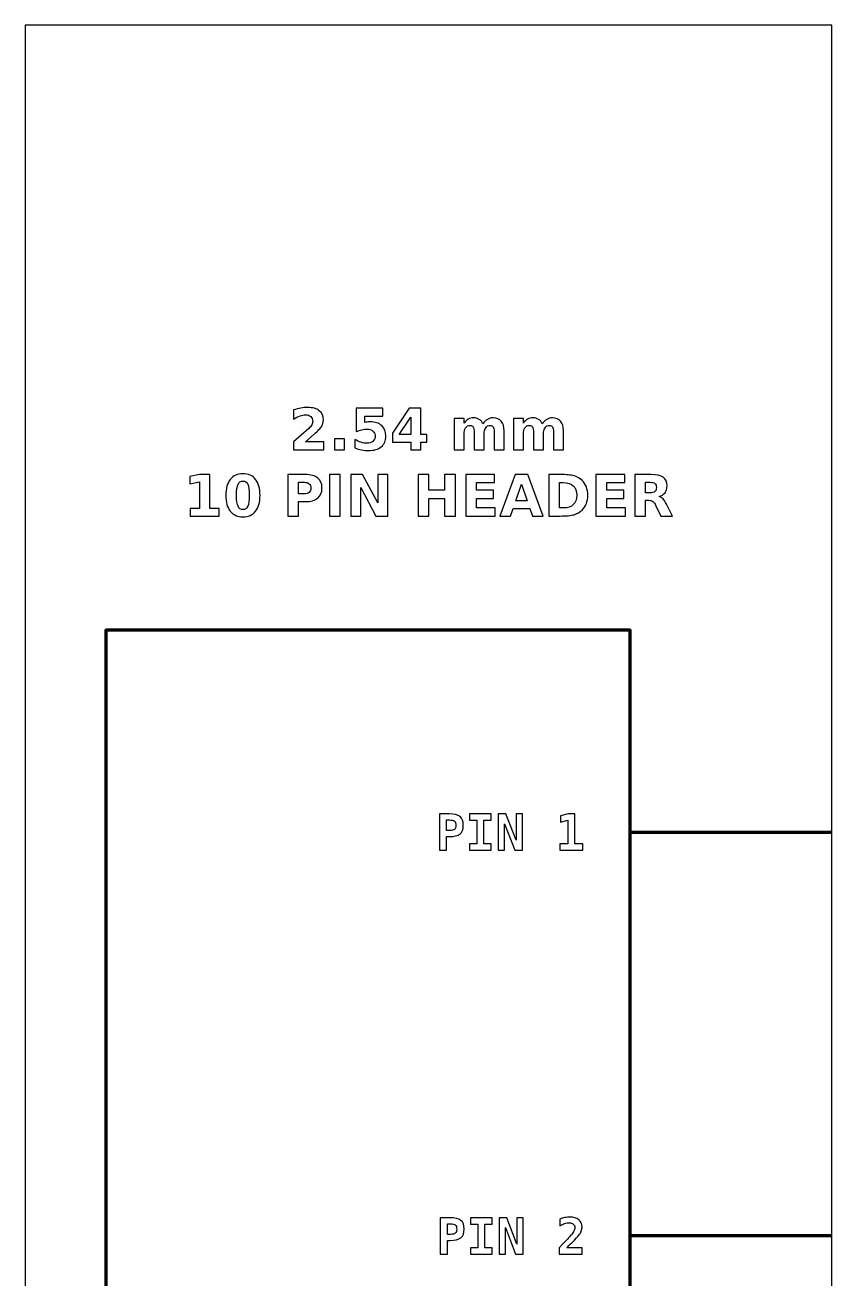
# Model space of a CAD drawing. Header units: centimetres. Extents: x -11.5 to -9.5, y -19.9 to -7.8.
# Drawn here: x -11.5 to -9.5, y -10.957 to -7.85 of the extents above; entities that cross this region are included whole.
import ezdxf

# ---------------------------------------------------------------- set-up
doc = ezdxf.new("R2010")
doc.units = ezdxf.units.CM
doc.header["$MEASUREMENT"] = 0
doc.layers.add('Layer 1', color=7, linetype='Continuous')

msp = doc.modelspace()

# ---------------------------------------------------------------- linework, layer by layer
at = {"layer": 'Layer 1', "color": 7}
msp.add_lwpolyline([(-11.5, -19.85), (-9.5, -19.85), (-9.5, -7.85), (-11.5, -7.85), (-11.5, -19.85)], close=True, dxfattribs=at)
at = {"layer": 'Layer 1', "color": 7, "lineweight": 100}
msp.add_lwpolyline([(-11.3, -19.35), (-10, -19.35), (-10, -9.35), (-11.3, -9.35), (-11.3, -19.35)], close=True, dxfattribs=at)
at = {"layer": 'Layer 1', "color": 250}
for points, knots in [([(-10.80503, -8.88297), (-10.80503, -8.88297), (-10.75975, -8.88297), (-10.75975, -8.88297), (-10.75975, -8.88297), (-10.75975, -8.88297), (-10.75975, -8.90247), (-10.75975, -8.90247), (-10.75975, -8.90247), (-10.75975, -8.90247), (-10.83452, -8.90247), (-10.83452, -8.90247), (-10.83452, -8.90247), (-10.83452, -8.90247), (-10.83452, -8.88297), (-10.83452, -8.88297), (-10.83452, -8.88297), (-10.83452, -8.88297), (-10.79696, -8.84984), (-10.79696, -8.84984), (-10.79696, -8.84984), (-10.7936, -8.8468), (-10.79113, -8.84384), (-10.78953, -8.84095), (-10.78953, -8.84095), (-10.78791, -8.83805), (-10.78711, -8.83504), (-10.78711, -8.83191), (-10.78711, -8.83191), (-10.78711, -8.82709), (-10.78873, -8.82321), (-10.79197, -8.82027), (-10.79197, -8.82027), (-10.7952, -8.81733), (-10.7995, -8.81588), (-10.80489, -8.81588), (-10.80489, -8.81588), (-10.80902, -8.81588), (-10.81354, -8.81677), (-10.81846, -8.81853), (-10.81846, -8.81853), (-10.82337, -8.8203), (-10.82864, -8.82293), (-10.83424, -8.82641), (-10.83424, -8.82641), (-10.83424, -8.82641), (-10.83424, -8.80381), (-10.83424, -8.80381), (-10.83424, -8.80381), (-10.82826, -8.80184), (-10.82236, -8.80033), (-10.81653, -8.7993), (-10.81653, -8.7993), (-10.81069, -8.79826), (-10.80498, -8.79774), (-10.79936, -8.79774), (-10.79936, -8.79774), (-10.78706, -8.79774), (-10.77749, -8.80045), (-10.77067, -8.80588), (-10.77067, -8.80588), (-10.76385, -8.81129), (-10.76044, -8.81884), (-10.76044, -8.82855), (-10.76044, -8.82855), (-10.76044, -8.83415), (-10.76189, -8.83937), (-10.76479, -8.84422), (-10.76479, -8.84422), (-10.76768, -8.84906), (-10.77377, -8.85555), (-10.78304, -8.86369), (-10.78304, -8.86369), (-10.78304, -8.86369), (-10.80503, -8.88297), (-10.80503, -8.88297)], [0, 0, 0, 0, 0.0526316, 0.0526316, 0.0526316, 0.0526316, 0.1052632, 0.1052632, 0.1052632, 0.1052632, 0.1578947, 0.1578947, 0.1578947, 0.1578947, 0.2105263, 0.2105263, 0.2105263, 0.2105263, 0.2631579, 0.2631579, 0.2631579, 0.2631579, 0.3157895, 0.3157895, 0.3157895, 0.3157895, 0.3684211, 0.3684211, 0.3684211, 0.3684211, 0.4210526, 0.4210526, 0.4210526, 0.4210526, 0.4736842, 0.4736842, 0.4736842, 0.4736842, 0.5263158, 0.5263158, 0.5263158, 0.5263158, 0.5789474, 0.5789474, 0.5789474, 0.5789474, 0.6315789, 0.6315789, 0.6315789, 0.6315789, 0.6842105, 0.6842105, 0.6842105, 0.6842105, 0.7368421, 0.7368421, 0.7368421, 0.7368421, 0.7894737, 0.7894737, 0.7894737, 0.7894737, 0.8421053, 0.8421053, 0.8421053, 0.8421053, 0.8947368, 0.8947368, 0.8947368, 0.8947368, 0.9473684, 0.9473684, 0.9473684, 0.9473684, 1, 1, 1, 1]), ([(-10.67894, -8.7996), (-10.67894, -8.7996), (-10.613, -8.7996), (-10.613, -8.7996), (-10.613, -8.7996), (-10.613, -8.7996), (-10.613, -8.8191), (-10.613, -8.8191), (-10.613, -8.8191), (-10.613, -8.8191), (-10.6578, -8.8191), (-10.6578, -8.8191), (-10.6578, -8.8191), (-10.6578, -8.8191), (-10.6578, -8.83502), (-10.6578, -8.83502), (-10.6578, -8.83502), (-10.65578, -8.83448), (-10.65375, -8.83406), (-10.65171, -8.83375), (-10.65171, -8.83375), (-10.64966, -8.83344), (-10.64752, -8.8333), (-10.64533, -8.8333), (-10.64533, -8.8333), (-10.63278, -8.8333), (-10.62302, -8.83643), (-10.61603, -8.84271), (-10.61603, -8.84271), (-10.60905, -8.84897), (-10.60557, -8.85771), (-10.60557, -8.86891), (-10.60557, -8.86891), (-10.60557, -8.88003), (-10.60938, -8.88874), (-10.61697, -8.89504), (-10.61697, -8.89504), (-10.62457, -8.90132), (-10.63513, -8.90447), (-10.64863, -8.90447), (-10.64863, -8.90447), (-10.65446, -8.90447), (-10.66025, -8.9039), (-10.66596, -8.90278), (-10.66596, -8.90278), (-10.67168, -8.90165), (-10.67737, -8.89995), (-10.68301, -8.89765), (-10.68301, -8.89765), (-10.68301, -8.89765), (-10.68301, -8.87676), (-10.68301, -8.87676), (-10.68301, -8.87676), (-10.67741, -8.87999), (-10.6721, -8.88239), (-10.66707, -8.88398), (-10.66707, -8.88398), (-10.66203, -8.88561), (-10.65728, -8.88641), (-10.65284, -8.88641), (-10.65284, -8.88641), (-10.64639, -8.88641), (-10.64134, -8.88483), (-10.63764, -8.88168), (-10.63764, -8.88168), (-10.63395, -8.87855), (-10.63209, -8.8743), (-10.63209, -8.86891), (-10.63209, -8.86891), (-10.63209, -8.8635), (-10.63395, -8.85924), (-10.63764, -8.85612), (-10.63764, -8.85612), (-10.64134, -8.85299), (-10.64639, -8.85144), (-10.65284, -8.85144), (-10.65284, -8.85144), (-10.65665, -8.85144), (-10.66072, -8.85193), (-10.66502, -8.85292), (-10.66502, -8.85292), (-10.66935, -8.8539), (-10.67398, -8.85543), (-10.67894, -8.8575), (-10.67894, -8.8575), (-10.67894, -8.8575), (-10.67894, -8.7996), (-10.67894, -8.7996)], [0, 0, 0, 0, 0.0454545, 0.0454545, 0.0454545, 0.0454545, 0.0909091, 0.0909091, 0.0909091, 0.0909091, 0.1363636, 0.1363636, 0.1363636, 0.1363636, 0.1818182, 0.1818182, 0.1818182, 0.1818182, 0.2272727, 0.2272727, 0.2272727, 0.2272727, 0.2727273, 0.2727273, 0.2727273, 0.2727273, 0.3181818, 0.3181818, 0.3181818, 0.3181818, 0.3636364, 0.3636364, 0.3636364, 0.3636364, 0.4090909, 0.4090909, 0.4090909, 0.4090909, 0.4545455, 0.4545455, 0.4545455, 0.4545455, 0.5, 0.5, 0.5, 0.5, 0.5454545, 0.5454545, 0.5454545, 0.5454545, 0.5909091, 0.5909091, 0.5909091, 0.5909091, 0.6363636, 0.6363636, 0.6363636, 0.6363636, 0.6818182, 0.6818182, 0.6818182, 0.6818182, 0.7272727, 0.7272727, 0.7272727, 0.7272727, 0.7727273, 0.7727273, 0.7727273, 0.7727273, 0.8181818, 0.8181818, 0.8181818, 0.8181818, 0.8636364, 0.8636364, 0.8636364, 0.8636364, 0.9090909, 0.9090909, 0.9090909, 0.9090909, 0.9545455, 0.9545455, 0.9545455, 0.9545455, 1, 1, 1, 1]), ([(-10.54816, -8.7996), (-10.54816, -8.7996), (-10.51866, -8.7996), (-10.51866, -8.7996), (-10.51866, -8.7996), (-10.51866, -8.7996), (-10.51866, -8.86451), (-10.51866, -8.86451), (-10.51866, -8.86451), (-10.51866, -8.86451), (-10.50399, -8.86451), (-10.50399, -8.86451), (-10.50399, -8.86451), (-10.50399, -8.86451), (-10.50399, -8.88373), (-10.50399, -8.88373), (-10.50399, -8.88373), (-10.50399, -8.88373), (-10.51866, -8.88373), (-10.51866, -8.88373), (-10.51866, -8.88373), (-10.51866, -8.88373), (-10.51866, -8.90247), (-10.51866, -8.90247), (-10.51866, -8.90247), (-10.51866, -8.90247), (-10.54373, -8.90247), (-10.54373, -8.90247), (-10.54373, -8.90247), (-10.54373, -8.90247), (-10.54373, -8.88373), (-10.54373, -8.88373), (-10.54373, -8.88373), (-10.54373, -8.88373), (-10.58936, -8.88373), (-10.58936, -8.88373), (-10.58936, -8.88373), (-10.58936, -8.88373), (-10.58936, -8.86098), (-10.58936, -8.86098), (-10.58936, -8.86098), (-10.58936, -8.86098), (-10.54816, -8.7996), (-10.54816, -8.7996)], [0, 0, 0, 0, 0.0909091, 0.0909091, 0.0909091, 0.0909091, 0.1818182, 0.1818182, 0.1818182, 0.1818182, 0.2727273, 0.2727273, 0.2727273, 0.2727273, 0.3636364, 0.3636364, 0.3636364, 0.3636364, 0.4545455, 0.4545455, 0.4545455, 0.4545455, 0.5454545, 0.5454545, 0.5454545, 0.5454545, 0.6363636, 0.6363636, 0.6363636, 0.6363636, 0.7272727, 0.7272727, 0.7272727, 0.7272727, 0.8181818, 0.8181818, 0.8181818, 0.8181818, 0.9090909, 0.9090909, 0.9090909, 0.9090909, 1, 1, 1, 1]), ([(-10.54373, -8.82145), (-10.54373, -8.82145), (-10.57283, -8.86451), (-10.57283, -8.86451), (-10.57283, -8.86451), (-10.57283, -8.86451), (-10.54373, -8.86451), (-10.54373, -8.86451), (-10.54373, -8.86451), (-10.54373, -8.86451), (-10.54373, -8.82145), (-10.54373, -8.82145)], [0, 0, 0, 0, 0.3333333, 0.3333333, 0.3333333, 0.3333333, 0.6666667, 0.6666667, 0.6666667, 0.6666667, 1, 1, 1, 1]), ([(-10.36502, -8.83812), (-10.36189, -8.83335), (-10.3582, -8.8297), (-10.35389, -8.82721), (-10.35389, -8.82721), (-10.34959, -8.82469), (-10.34489, -8.82345), (-10.33974, -8.82345), (-10.33974, -8.82345), (-10.33087, -8.82345), (-10.32412, -8.82618), (-10.31949, -8.83166), (-10.31949, -8.83166), (-10.31485, -8.83711), (-10.31252, -8.84506), (-10.31252, -8.85548), (-10.31252, -8.85548), (-10.31252, -8.85548), (-10.31252, -8.90247), (-10.31252, -8.90247), (-10.31252, -8.90247), (-10.31252, -8.90247), (-10.33734, -8.90247), (-10.33734, -8.90247), (-10.33734, -8.90247), (-10.33734, -8.90247), (-10.33734, -8.86223), (-10.33734, -8.86223), (-10.33734, -8.86223), (-10.33729, -8.86164), (-10.33727, -8.86103), (-10.33724, -8.86037), (-10.33724, -8.86037), (-10.33722, -8.85974), (-10.3372, -8.85882), (-10.3372, -8.85762), (-10.3372, -8.85762), (-10.3372, -8.85216), (-10.33799, -8.84819), (-10.33962, -8.84574), (-10.33962, -8.84574), (-10.34122, -8.84327), (-10.3438, -8.84205), (-10.34738, -8.84205), (-10.34738, -8.84205), (-10.35208, -8.84205), (-10.35568, -8.84398), (-10.35824, -8.84784), (-10.35824, -8.84784), (-10.36078, -8.85169), (-10.3621, -8.85727), (-10.3622, -8.86458), (-10.3622, -8.86458), (-10.3622, -8.86458), (-10.3622, -8.90247), (-10.3622, -8.90247), (-10.3622, -8.90247), (-10.3622, -8.90247), (-10.38701, -8.90247), (-10.38701, -8.90247), (-10.38701, -8.90247), (-10.38701, -8.90247), (-10.38701, -8.86223), (-10.38701, -8.86223), (-10.38701, -8.86223), (-10.38701, -8.85369), (-10.38774, -8.84819), (-10.38922, -8.84574), (-10.38922, -8.84574), (-10.39068, -8.84327), (-10.39329, -8.84205), (-10.39705, -8.84205), (-10.39705, -8.84205), (-10.4018, -8.84205), (-10.40545, -8.844), (-10.40801, -8.84788), (-10.40801, -8.84788), (-10.41057, -8.85176), (-10.41187, -8.85729), (-10.41187, -8.86451), (-10.41187, -8.86451), (-10.41187, -8.86451), (-10.41187, -8.90247), (-10.41187, -8.90247), (-10.41187, -8.90247), (-10.41187, -8.90247), (-10.43668, -8.90247), (-10.43668, -8.90247), (-10.43668, -8.90247), (-10.43668, -8.90247), (-10.43668, -8.82531), (-10.43668, -8.82531), (-10.43668, -8.82531), (-10.43668, -8.82531), (-10.41187, -8.82531), (-10.41187, -8.82531), (-10.41187, -8.82531), (-10.41187, -8.82531), (-10.41187, -8.83662), (-10.41187, -8.83662), (-10.41187, -8.83662), (-10.40883, -8.83224), (-10.40535, -8.82898), (-10.40142, -8.82676), (-10.40142, -8.82676), (-10.3975, -8.82455), (-10.39317, -8.82345), (-10.38844, -8.82345), (-10.38844, -8.82345), (-10.38313, -8.82345), (-10.3784, -8.82474), (-10.37433, -8.82731), (-10.37433, -8.82731), (-10.37024, -8.82989), (-10.36713, -8.83349), (-10.36502, -8.83812)], [0, 0, 0, 0, 0.0344828, 0.0344828, 0.0344828, 0.0344828, 0.0689655, 0.0689655, 0.0689655, 0.0689655, 0.1034483, 0.1034483, 0.1034483, 0.1034483, 0.137931, 0.137931, 0.137931, 0.137931, 0.1724138, 0.1724138, 0.1724138, 0.1724138, 0.2068966, 0.2068966, 0.2068966, 0.2068966, 0.2413793, 0.2413793, 0.2413793, 0.2413793, 0.2758621, 0.2758621, 0.2758621, 0.2758621, 0.3103448, 0.3103448, 0.3103448, 0.3103448, 0.3448276, 0.3448276, 0.3448276, 0.3448276, 0.3793103, 0.3793103, 0.3793103, 0.3793103, 0.4137931, 0.4137931, 0.4137931, 0.4137931, 0.4482759, 0.4482759, 0.4482759, 0.4482759, 0.4827586, 0.4827586, 0.4827586, 0.4827586, 0.5172414, 0.5172414, 0.5172414, 0.5172414, 0.5517241, 0.5517241, 0.5517241, 0.5517241, 0.5862069, 0.5862069, 0.5862069, 0.5862069, 0.6206897, 0.6206897, 0.6206897, 0.6206897, 0.6551724, 0.6551724, 0.6551724, 0.6551724, 0.6896552, 0.6896552, 0.6896552, 0.6896552, 0.7241379, 0.7241379, 0.7241379, 0.7241379, 0.7586207, 0.7586207, 0.7586207, 0.7586207, 0.7931034, 0.7931034, 0.7931034, 0.7931034, 0.8275862, 0.8275862, 0.8275862, 0.8275862, 0.862069, 0.862069, 0.862069, 0.862069, 0.8965517, 0.8965517, 0.8965517, 0.8965517, 0.9310345, 0.9310345, 0.9310345, 0.9310345, 0.9655172, 0.9655172, 0.9655172, 0.9655172, 1, 1, 1, 1]), ([(-10.21798, -8.83812), (-10.21485, -8.83335), (-10.21116, -8.8297), (-10.20685, -8.82721), (-10.20685, -8.82721), (-10.20255, -8.82469), (-10.19785, -8.82345), (-10.1927, -8.82345), (-10.1927, -8.82345), (-10.18383, -8.82345), (-10.17708, -8.82618), (-10.17245, -8.83166), (-10.17245, -8.83166), (-10.16781, -8.83711), (-10.16548, -8.84506), (-10.16548, -8.85548), (-10.16548, -8.85548), (-10.16548, -8.85548), (-10.16548, -8.90247), (-10.16548, -8.90247), (-10.16548, -8.90247), (-10.16548, -8.90247), (-10.1903, -8.90247), (-10.1903, -8.90247), (-10.1903, -8.90247), (-10.1903, -8.90247), (-10.1903, -8.86223), (-10.1903, -8.86223), (-10.1903, -8.86223), (-10.19025, -8.86164), (-10.19023, -8.86103), (-10.1902, -8.86037), (-10.1902, -8.86037), (-10.19018, -8.85974), (-10.19016, -8.85882), (-10.19016, -8.85762), (-10.19016, -8.85762), (-10.19016, -8.85216), (-10.19095, -8.84819), (-10.19258, -8.84574), (-10.19258, -8.84574), (-10.19418, -8.84327), (-10.19676, -8.84205), (-10.20034, -8.84205), (-10.20034, -8.84205), (-10.20504, -8.84205), (-10.20864, -8.84398), (-10.2112, -8.84784), (-10.2112, -8.84784), (-10.21374, -8.85169), (-10.21506, -8.85727), (-10.21516, -8.86458), (-10.21516, -8.86458), (-10.21516, -8.86458), (-10.21516, -8.90247), (-10.21516, -8.90247), (-10.21516, -8.90247), (-10.21516, -8.90247), (-10.23997, -8.90247), (-10.23997, -8.90247), (-10.23997, -8.90247), (-10.23997, -8.90247), (-10.23997, -8.86223), (-10.23997, -8.86223), (-10.23997, -8.86223), (-10.23997, -8.85369), (-10.2407, -8.84819), (-10.24218, -8.84574), (-10.24218, -8.84574), (-10.24364, -8.84327), (-10.24625, -8.84205), (-10.25001, -8.84205), (-10.25001, -8.84205), (-10.25476, -8.84205), (-10.25841, -8.844), (-10.26097, -8.84788), (-10.26097, -8.84788), (-10.26353, -8.85176), (-10.26483, -8.85729), (-10.26483, -8.86451), (-10.26483, -8.86451), (-10.26483, -8.86451), (-10.26483, -8.90247), (-10.26483, -8.90247), (-10.26483, -8.90247), (-10.26483, -8.90247), (-10.28964, -8.90247), (-10.28964, -8.90247), (-10.28964, -8.90247), (-10.28964, -8.90247), (-10.28964, -8.82531), (-10.28964, -8.82531), (-10.28964, -8.82531), (-10.28964, -8.82531), (-10.26483, -8.82531), (-10.26483, -8.82531), (-10.26483, -8.82531), (-10.26483, -8.82531), (-10.26483, -8.83662), (-10.26483, -8.83662), (-10.26483, -8.83662), (-10.26179, -8.83224), (-10.25831, -8.82898), (-10.25438, -8.82676), (-10.25438, -8.82676), (-10.25046, -8.82455), (-10.24613, -8.82345), (-10.2414, -8.82345), (-10.2414, -8.82345), (-10.23609, -8.82345), (-10.23136, -8.82474), (-10.22729, -8.82731), (-10.22729, -8.82731), (-10.2232, -8.82989), (-10.22009, -8.83349), (-10.21798, -8.83812)], [0, 0, 0, 0, 0.0344828, 0.0344828, 0.0344828, 0.0344828, 0.0689655, 0.0689655, 0.0689655, 0.0689655, 0.1034483, 0.1034483, 0.1034483, 0.1034483, 0.137931, 0.137931, 0.137931, 0.137931, 0.1724138, 0.1724138, 0.1724138, 0.1724138, 0.2068966, 0.2068966, 0.2068966, 0.2068966, 0.2413793, 0.2413793, 0.2413793, 0.2413793, 0.2758621, 0.2758621, 0.2758621, 0.2758621, 0.3103448, 0.3103448, 0.3103448, 0.3103448, 0.3448276, 0.3448276, 0.3448276, 0.3448276, 0.3793103, 0.3793103, 0.3793103, 0.3793103, 0.4137931, 0.4137931, 0.4137931, 0.4137931, 0.4482759, 0.4482759, 0.4482759, 0.4482759, 0.4827586, 0.4827586, 0.4827586, 0.4827586, 0.5172414, 0.5172414, 0.5172414, 0.5172414, 0.5517241, 0.5517241, 0.5517241, 0.5517241, 0.5862069, 0.5862069, 0.5862069, 0.5862069, 0.6206897, 0.6206897, 0.6206897, 0.6206897, 0.6551724, 0.6551724, 0.6551724, 0.6551724, 0.6896552, 0.6896552, 0.6896552, 0.6896552, 0.7241379, 0.7241379, 0.7241379, 0.7241379, 0.7586207, 0.7586207, 0.7586207, 0.7586207, 0.7931034, 0.7931034, 0.7931034, 0.7931034, 0.8275862, 0.8275862, 0.8275862, 0.8275862, 0.862069, 0.862069, 0.862069, 0.862069, 0.8965517, 0.8965517, 0.8965517, 0.8965517, 0.9310345, 0.9310345, 0.9310345, 0.9310345, 0.9655172, 0.9655172, 0.9655172, 0.9655172, 1, 1, 1, 1]), ([(-10.73311, -8.8758), (-10.73311, -8.8758), (-10.70829, -8.8758), (-10.70829, -8.8758), (-10.70829, -8.8758), (-10.70829, -8.8758), (-10.70829, -8.90247), (-10.70829, -8.90247), (-10.70829, -8.90247), (-10.70829, -8.90247), (-10.73311, -8.90247), (-10.73311, -8.90247), (-10.73311, -8.90247), (-10.73311, -8.90247), (-10.73311, -8.8758), (-10.73311, -8.8758)], [0, 0, 0, 0, 0.25, 0.25, 0.25, 0.25, 0.5, 0.5, 0.5, 0.5, 0.75, 0.75, 0.75, 0.75, 1, 1, 1, 1]), ([(-11.09073, -9.0484), (-11.09073, -9.0484), (-11.0673, -9.0484), (-11.0673, -9.0484), (-11.0673, -9.0484), (-11.0673, -9.0484), (-11.0673, -8.98191), (-11.0673, -8.98191), (-11.0673, -8.98191), (-11.0673, -8.98191), (-11.09134, -8.98688), (-11.09134, -8.98688), (-11.09134, -8.98688), (-11.09134, -8.98688), (-11.09134, -8.96881), (-11.09134, -8.96881), (-11.09134, -8.96881), (-11.09134, -8.96881), (-11.06744, -8.96385), (-11.06744, -8.96385), (-11.06744, -8.96385), (-11.06744, -8.96385), (-11.04223, -8.96385), (-11.04223, -8.96385), (-11.04223, -8.96385), (-11.04223, -8.96385), (-11.04223, -9.0484), (-11.04223, -9.0484), (-11.04223, -9.0484), (-11.04223, -9.0484), (-11.01881, -9.0484), (-11.01881, -9.0484), (-11.01881, -9.0484), (-11.01881, -9.0484), (-11.01881, -9.06672), (-11.01881, -9.06672), (-11.01881, -9.06672), (-11.01881, -9.06672), (-11.09073, -9.06672), (-11.09073, -9.06672), (-11.09073, -9.06672), (-11.09073, -9.06672), (-11.09073, -9.0484), (-11.09073, -9.0484)], [0, 0, 0, 0, 0.0909091, 0.0909091, 0.0909091, 0.0909091, 0.1818182, 0.1818182, 0.1818182, 0.1818182, 0.2727273, 0.2727273, 0.2727273, 0.2727273, 0.3636364, 0.3636364, 0.3636364, 0.3636364, 0.4545455, 0.4545455, 0.4545455, 0.4545455, 0.5454545, 0.5454545, 0.5454545, 0.5454545, 0.6363636, 0.6363636, 0.6363636, 0.6363636, 0.7272727, 0.7272727, 0.7272727, 0.7272727, 0.8181818, 0.8181818, 0.8181818, 0.8181818, 0.9090909, 0.9090909, 0.9090909, 0.9090909, 1, 1, 1, 1]), ([(-10.91763, -9.01538), (-10.91763, -9.03243), (-10.9213, -9.04558), (-10.92866, -9.05484), (-10.92866, -9.05484), (-10.936, -9.06409), (-10.94644, -9.06872), (-10.95994, -9.06872), (-10.95994, -9.06872), (-10.97349, -9.06872), (-10.98395, -9.06409), (-10.99129, -9.05484), (-10.99129, -9.05484), (-10.99865, -9.04558), (-11.00232, -9.03243), (-11.00232, -9.01538), (-11.00232, -9.01538), (-11.00232, -8.99831), (-10.99865, -8.98513), (-10.99129, -8.97587), (-10.99129, -8.97587), (-10.98395, -8.96663), (-10.97349, -8.96199), (-10.95994, -8.96199), (-10.95994, -8.96199), (-10.94644, -8.96199), (-10.936, -8.96663), (-10.92866, -8.97587), (-10.92866, -8.97587), (-10.9213, -8.98513), (-10.91763, -8.99831), (-10.91763, -9.01538)], [0, 0, 0, 0, 0.125, 0.125, 0.125, 0.125, 0.25, 0.25, 0.25, 0.25, 0.375, 0.375, 0.375, 0.375, 0.5, 0.5, 0.5, 0.5, 0.625, 0.625, 0.625, 0.625, 0.75, 0.75, 0.75, 0.75, 0.875, 0.875, 0.875, 0.875, 1, 1, 1, 1]), ([(-10.94416, -9.01519), (-10.94416, -9.00233), (-10.94536, -8.99327), (-10.94778, -8.988), (-10.94778, -8.988), (-10.95018, -8.98276), (-10.95425, -8.98013), (-10.95994, -8.98013), (-10.95994, -8.98013), (-10.96563, -8.98013), (-10.9697, -8.98276), (-10.97215, -8.988), (-10.97215, -8.988), (-10.97457, -8.99327), (-10.97579, -9.00233), (-10.97579, -9.01519), (-10.97579, -9.01519), (-10.97579, -9.02817), (-10.97457, -9.03735), (-10.97215, -9.04266), (-10.97215, -9.04266), (-10.9697, -9.048), (-10.96563, -9.05066), (-10.95994, -9.05066), (-10.95994, -9.05066), (-10.9543, -9.05066), (-10.95025, -9.048), (-10.9478, -9.04266), (-10.9478, -9.04266), (-10.94538, -9.03735), (-10.94416, -9.02817), (-10.94416, -9.01519)], [0, 0, 0, 0, 0.125, 0.125, 0.125, 0.125, 0.25, 0.25, 0.25, 0.25, 0.375, 0.375, 0.375, 0.375, 0.5, 0.5, 0.5, 0.5, 0.625, 0.625, 0.625, 0.625, 0.75, 0.75, 0.75, 0.75, 0.875, 0.875, 0.875, 0.875, 1, 1, 1, 1]), ([(-10.84879, -8.96385), (-10.84879, -8.96385), (-10.80477, -8.96385), (-10.80477, -8.96385), (-10.80477, -8.96385), (-10.79167, -8.96385), (-10.78162, -8.96677), (-10.77461, -8.97258), (-10.77461, -8.97258), (-10.76761, -8.97839), (-10.7641, -8.98666), (-10.7641, -8.99741), (-10.7641, -8.99741), (-10.7641, -9.00818), (-10.76761, -9.01648), (-10.77461, -9.02229), (-10.77461, -9.02229), (-10.78162, -9.0281), (-10.79167, -9.03102), (-10.80477, -9.03102), (-10.80477, -9.03102), (-10.80477, -9.03102), (-10.82226, -9.03102), (-10.82226, -9.03102), (-10.82226, -9.03102), (-10.82226, -9.03102), (-10.82226, -9.06672), (-10.82226, -9.06672), (-10.82226, -9.06672), (-10.82226, -9.06672), (-10.84879, -9.06672), (-10.84879, -9.06672), (-10.84879, -9.06672), (-10.84879, -9.06672), (-10.84879, -8.96385), (-10.84879, -8.96385)], [0, 0, 0, 0, 0.1111111, 0.1111111, 0.1111111, 0.1111111, 0.2222222, 0.2222222, 0.2222222, 0.2222222, 0.3333333, 0.3333333, 0.3333333, 0.3333333, 0.4444444, 0.4444444, 0.4444444, 0.4444444, 0.5555556, 0.5555556, 0.5555556, 0.5555556, 0.6666667, 0.6666667, 0.6666667, 0.6666667, 0.7777778, 0.7777778, 0.7777778, 0.7777778, 0.8888889, 0.8888889, 0.8888889, 0.8888889, 1, 1, 1, 1]), ([(-10.74538, -8.96385), (-10.74538, -8.96385), (-10.71885, -8.96385), (-10.71885, -8.96385), (-10.71885, -8.96385), (-10.71885, -8.96385), (-10.71885, -9.06672), (-10.71885, -9.06672), (-10.71885, -9.06672), (-10.71885, -9.06672), (-10.74538, -9.06672), (-10.74538, -9.06672), (-10.74538, -9.06672), (-10.74538, -9.06672), (-10.74538, -8.96385), (-10.74538, -8.96385)], [0, 0, 0, 0, 0.25, 0.25, 0.25, 0.25, 0.5, 0.5, 0.5, 0.5, 0.75, 0.75, 0.75, 0.75, 1, 1, 1, 1]), ([(-10.69289, -8.96385), (-10.69289, -8.96385), (-10.66326, -8.96385), (-10.66326, -8.96385), (-10.66326, -8.96385), (-10.66326, -8.96385), (-10.62584, -9.03441), (-10.62584, -9.03441), (-10.62584, -9.03441), (-10.62584, -9.03441), (-10.62584, -8.96385), (-10.62584, -8.96385), (-10.62584, -8.96385), (-10.62584, -8.96385), (-10.6007, -8.96385), (-10.6007, -8.96385), (-10.6007, -8.96385), (-10.6007, -8.96385), (-10.6007, -9.06672), (-10.6007, -9.06672), (-10.6007, -9.06672), (-10.6007, -9.06672), (-10.63033, -9.06672), (-10.63033, -9.06672), (-10.63033, -9.06672), (-10.63033, -9.06672), (-10.66775, -8.99616), (-10.66775, -8.99616), (-10.66775, -8.99616), (-10.66775, -8.99616), (-10.66775, -9.06672), (-10.66775, -9.06672), (-10.66775, -9.06672), (-10.66775, -9.06672), (-10.69289, -9.06672), (-10.69289, -9.06672), (-10.69289, -9.06672), (-10.69289, -9.06672), (-10.69289, -8.96385), (-10.69289, -8.96385)], [0, 0, 0, 0, 0.1, 0.1, 0.1, 0.1, 0.2, 0.2, 0.2, 0.2, 0.3, 0.3, 0.3, 0.3, 0.4, 0.4, 0.4, 0.4, 0.5, 0.5, 0.5, 0.5, 0.6, 0.6, 0.6, 0.6, 0.7, 0.7, 0.7, 0.7, 0.8, 0.8, 0.8, 0.8, 0.9, 0.9, 0.9, 0.9, 1, 1, 1, 1]), ([(-10.52567, -8.96385), (-10.52567, -8.96385), (-10.49914, -8.96385), (-10.49914, -8.96385), (-10.49914, -8.96385), (-10.49914, -8.96385), (-10.49914, -9.00306), (-10.49914, -9.00306), (-10.49914, -9.00306), (-10.49914, -9.00306), (-10.46001, -9.00306), (-10.46001, -9.00306), (-10.46001, -9.00306), (-10.46001, -9.00306), (-10.46001, -8.96385), (-10.46001, -8.96385), (-10.46001, -8.96385), (-10.46001, -8.96385), (-10.43348, -8.96385), (-10.43348, -8.96385), (-10.43348, -8.96385), (-10.43348, -8.96385), (-10.43348, -9.06672), (-10.43348, -9.06672), (-10.43348, -9.06672), (-10.43348, -9.06672), (-10.46001, -9.06672), (-10.46001, -9.06672), (-10.46001, -9.06672), (-10.46001, -9.06672), (-10.46001, -9.02312), (-10.46001, -9.02312), (-10.46001, -9.02312), (-10.46001, -9.02312), (-10.49914, -9.02312), (-10.49914, -9.02312), (-10.49914, -9.02312), (-10.49914, -9.02312), (-10.49914, -9.06672), (-10.49914, -9.06672), (-10.49914, -9.06672), (-10.49914, -9.06672), (-10.52567, -9.06672), (-10.52567, -9.06672), (-10.52567, -9.06672), (-10.52567, -9.06672), (-10.52567, -8.96385), (-10.52567, -8.96385)], [0, 0, 0, 0, 0.0833333, 0.0833333, 0.0833333, 0.0833333, 0.1666667, 0.1666667, 0.1666667, 0.1666667, 0.25, 0.25, 0.25, 0.25, 0.3333333, 0.3333333, 0.3333333, 0.3333333, 0.4166667, 0.4166667, 0.4166667, 0.4166667, 0.5, 0.5, 0.5, 0.5, 0.5833333, 0.5833333, 0.5833333, 0.5833333, 0.6666667, 0.6666667, 0.6666667, 0.6666667, 0.75, 0.75, 0.75, 0.75, 0.8333333, 0.8333333, 0.8333333, 0.8333333, 0.9166667, 0.9166667, 0.9166667, 0.9166667, 1, 1, 1, 1]), ([(-10.40758, -8.96385), (-10.40758, -8.96385), (-10.33599, -8.96385), (-10.33599, -8.96385), (-10.33599, -8.96385), (-10.33599, -8.96385), (-10.33599, -8.98391), (-10.33599, -8.98391), (-10.33599, -8.98391), (-10.33599, -8.98391), (-10.38105, -8.98391), (-10.38105, -8.98391), (-10.38105, -8.98391), (-10.38105, -8.98391), (-10.38105, -9.00306), (-10.38105, -9.00306), (-10.38105, -9.00306), (-10.38105, -9.00306), (-10.3387, -9.00306), (-10.3387, -9.00306), (-10.3387, -9.00306), (-10.3387, -9.00306), (-10.3387, -9.02312), (-10.3387, -9.02312), (-10.3387, -9.02312), (-10.3387, -9.02312), (-10.38105, -9.02312), (-10.38105, -9.02312), (-10.38105, -9.02312), (-10.38105, -9.02312), (-10.38105, -9.04666), (-10.38105, -9.04666), (-10.38105, -9.04666), (-10.38105, -9.04666), (-10.33449, -9.04666), (-10.33449, -9.04666), (-10.33449, -9.04666), (-10.33449, -9.04666), (-10.33449, -9.06672), (-10.33449, -9.06672), (-10.33449, -9.06672), (-10.33449, -9.06672), (-10.40758, -9.06672), (-10.40758, -9.06672), (-10.40758, -9.06672), (-10.40758, -9.06672), (-10.40758, -8.96385), (-10.40758, -8.96385)], [0, 0, 0, 0, 0.0833333, 0.0833333, 0.0833333, 0.0833333, 0.1666667, 0.1666667, 0.1666667, 0.1666667, 0.25, 0.25, 0.25, 0.25, 0.3333333, 0.3333333, 0.3333333, 0.3333333, 0.4166667, 0.4166667, 0.4166667, 0.4166667, 0.5, 0.5, 0.5, 0.5, 0.5833333, 0.5833333, 0.5833333, 0.5833333, 0.6666667, 0.6666667, 0.6666667, 0.6666667, 0.75, 0.75, 0.75, 0.75, 0.8333333, 0.8333333, 0.8333333, 0.8333333, 0.9166667, 0.9166667, 0.9166667, 0.9166667, 1, 1, 1, 1]), ([(-10.24876, -9.048), (-10.24876, -9.048), (-10.29025, -9.048), (-10.29025, -9.048), (-10.29025, -9.048), (-10.29025, -9.048), (-10.29679, -9.06672), (-10.29679, -9.06672), (-10.29679, -9.06672), (-10.29679, -9.06672), (-10.32346, -9.06672), (-10.32346, -9.06672), (-10.32346, -9.06672), (-10.32346, -9.06672), (-10.28536, -8.96385), (-10.28536, -8.96385), (-10.28536, -8.96385), (-10.28536, -8.96385), (-10.25373, -8.96385), (-10.25373, -8.96385), (-10.25373, -8.96385), (-10.25373, -8.96385), (-10.21563, -9.06672), (-10.21563, -9.06672), (-10.21563, -9.06672), (-10.21563, -9.06672), (-10.2423, -9.06672), (-10.2423, -9.06672), (-10.2423, -9.06672), (-10.2423, -9.06672), (-10.24876, -9.048), (-10.24876, -9.048)], [0, 0, 0, 0, 0.125, 0.125, 0.125, 0.125, 0.25, 0.25, 0.25, 0.25, 0.375, 0.375, 0.375, 0.375, 0.5, 0.5, 0.5, 0.5, 0.625, 0.625, 0.625, 0.625, 0.75, 0.75, 0.75, 0.75, 0.875, 0.875, 0.875, 0.875, 1, 1, 1, 1]), ([(-10.20196, -8.96385), (-10.20196, -8.96385), (-10.17397, -8.96385), (-10.17397, -8.96385), (-10.17397, -8.96385), (-10.15836, -8.96385), (-10.14674, -8.96496), (-10.1391, -8.96719), (-10.1391, -8.96719), (-10.13145, -8.96942), (-10.12489, -8.97319), (-10.11941, -8.97853), (-10.11941, -8.97853), (-10.11459, -8.98316), (-10.11102, -8.98852), (-10.10866, -8.99459), (-10.10866, -8.99459), (-10.10634, -9.00063), (-10.10516, -9.0075), (-10.10516, -9.01519), (-10.10516, -9.01519), (-10.10516, -9.02295), (-10.10634, -9.02987), (-10.10866, -9.03596), (-10.10866, -9.03596), (-10.11102, -9.04205), (-10.11459, -9.04741), (-10.11941, -9.05204), (-10.11941, -9.05204), (-10.12494, -9.05738), (-10.13155, -9.06115), (-10.13926, -9.06338), (-10.13926, -9.06338), (-10.14698, -9.06561), (-10.15855, -9.06672), (-10.17397, -9.06672), (-10.17397, -9.06672), (-10.17397, -9.06672), (-10.20196, -9.06672), (-10.20196, -9.06672), (-10.20196, -9.06672), (-10.20196, -9.06672), (-10.20196, -8.96385), (-10.20196, -8.96385)], [0, 0, 0, 0, 0.0909091, 0.0909091, 0.0909091, 0.0909091, 0.1818182, 0.1818182, 0.1818182, 0.1818182, 0.2727273, 0.2727273, 0.2727273, 0.2727273, 0.3636364, 0.3636364, 0.3636364, 0.3636364, 0.4545455, 0.4545455, 0.4545455, 0.4545455, 0.5454545, 0.5454545, 0.5454545, 0.5454545, 0.6363636, 0.6363636, 0.6363636, 0.6363636, 0.7272727, 0.7272727, 0.7272727, 0.7272727, 0.8181818, 0.8181818, 0.8181818, 0.8181818, 0.9090909, 0.9090909, 0.9090909, 0.9090909, 1, 1, 1, 1]), ([(-10.08484, -8.96385), (-10.08484, -8.96385), (-10.01325, -8.96385), (-10.01325, -8.96385), (-10.01325, -8.96385), (-10.01325, -8.96385), (-10.01325, -8.98391), (-10.01325, -8.98391), (-10.01325, -8.98391), (-10.01325, -8.98391), (-10.05831, -8.98391), (-10.05831, -8.98391), (-10.05831, -8.98391), (-10.05831, -8.98391), (-10.05831, -9.00306), (-10.05831, -9.00306), (-10.05831, -9.00306), (-10.05831, -9.00306), (-10.01596, -9.00306), (-10.01596, -9.00306), (-10.01596, -9.00306), (-10.01596, -9.00306), (-10.01596, -9.02312), (-10.01596, -9.02312), (-10.01596, -9.02312), (-10.01596, -9.02312), (-10.05831, -9.02312), (-10.05831, -9.02312), (-10.05831, -9.02312), (-10.05831, -9.02312), (-10.05831, -9.04666), (-10.05831, -9.04666), (-10.05831, -9.04666), (-10.05831, -9.04666), (-10.01175, -9.04666), (-10.01175, -9.04666), (-10.01175, -9.04666), (-10.01175, -9.04666), (-10.01175, -9.06672), (-10.01175, -9.06672), (-10.01175, -9.06672), (-10.01175, -9.06672), (-10.08484, -9.06672), (-10.08484, -9.06672), (-10.08484, -9.06672), (-10.08484, -9.06672), (-10.08484, -8.96385), (-10.08484, -8.96385)], [0, 0, 0, 0, 0.0833333, 0.0833333, 0.0833333, 0.0833333, 0.1666667, 0.1666667, 0.1666667, 0.1666667, 0.25, 0.25, 0.25, 0.25, 0.3333333, 0.3333333, 0.3333333, 0.3333333, 0.4166667, 0.4166667, 0.4166667, 0.4166667, 0.5, 0.5, 0.5, 0.5, 0.5833333, 0.5833333, 0.5833333, 0.5833333, 0.6666667, 0.6666667, 0.6666667, 0.6666667, 0.75, 0.75, 0.75, 0.75, 0.8333333, 0.8333333, 0.8333333, 0.8333333, 0.9166667, 0.9166667, 0.9166667, 0.9166667, 1, 1, 1, 1]), ([(-9.96191, -9.0278), (-9.96191, -9.0278), (-9.96191, -9.06672), (-9.96191, -9.06672), (-9.96191, -9.06672), (-9.96191, -9.06672), (-9.98844, -9.06672), (-9.98844, -9.06672), (-9.98844, -9.06672), (-9.98844, -9.06672), (-9.98844, -8.96385), (-9.98844, -8.96385), (-9.98844, -8.96385), (-9.98844, -8.96385), (-9.94792, -8.96385), (-9.94792, -8.96385), (-9.94792, -8.96385), (-9.93437, -8.96385), (-9.92442, -8.96613), (-9.91812, -8.97067), (-9.91812, -8.97067), (-9.9118, -8.97521), (-9.90864, -8.98241), (-9.90864, -8.99224), (-9.90864, -8.99224), (-9.90864, -8.99903), (-9.91029, -9.00463), (-9.91356, -9.00898), (-9.91356, -9.00898), (-9.91685, -9.01336), (-9.92181, -9.01658), (-9.92842, -9.01863), (-9.92842, -9.01863), (-9.9248, -9.01947), (-9.92153, -9.02133), (-9.91866, -9.02425), (-9.91866, -9.02425), (-9.91579, -9.02716), (-9.9129, -9.03158), (-9.90996, -9.03751), (-9.90996, -9.03751), (-9.90996, -9.03751), (-9.89554, -9.06672), (-9.89554, -9.06672), (-9.89554, -9.06672), (-9.89554, -9.06672), (-9.92381, -9.06672), (-9.92381, -9.06672), (-9.92381, -9.06672), (-9.92381, -9.06672), (-9.93635, -9.04116), (-9.93635, -9.04116), (-9.93635, -9.04116), (-9.93886, -9.03603), (-9.94143, -9.0325), (-9.94404, -9.03062), (-9.94404, -9.03062), (-9.94663, -9.02874), (-9.95008, -9.0278), (-9.95441, -9.0278), (-9.95441, -9.0278), (-9.95441, -9.0278), (-9.96191, -9.0278), (-9.96191, -9.0278)], [0, 0, 0, 0, 0.0625, 0.0625, 0.0625, 0.0625, 0.125, 0.125, 0.125, 0.125, 0.1875, 0.1875, 0.1875, 0.1875, 0.25, 0.25, 0.25, 0.25, 0.3125, 0.3125, 0.3125, 0.3125, 0.375, 0.375, 0.375, 0.375, 0.4375, 0.4375, 0.4375, 0.4375, 0.5, 0.5, 0.5, 0.5, 0.5625, 0.5625, 0.5625, 0.5625, 0.625, 0.625, 0.625, 0.625, 0.6875, 0.6875, 0.6875, 0.6875, 0.75, 0.75, 0.75, 0.75, 0.8125, 0.8125, 0.8125, 0.8125, 0.875, 0.875, 0.875, 0.875, 0.9375, 0.9375, 0.9375, 0.9375, 1, 1, 1, 1]), ([(-10.82226, -8.98307), (-10.82226, -8.98307), (-10.82226, -9.0118), (-10.82226, -9.0118), (-10.82226, -9.0118), (-10.82226, -9.0118), (-10.80759, -9.0118), (-10.80759, -9.0118), (-10.80759, -9.0118), (-10.80244, -9.0118), (-10.79846, -9.01056), (-10.79566, -9.00804), (-10.79566, -9.00804), (-10.79286, -9.00555), (-10.79145, -9.002), (-10.79145, -8.99741), (-10.79145, -8.99741), (-10.79145, -8.9928), (-10.79286, -8.98927), (-10.79566, -8.98678), (-10.79566, -8.98678), (-10.79846, -8.98431), (-10.80244, -8.98307), (-10.80759, -8.98307), (-10.80759, -8.98307), (-10.80759, -8.98307), (-10.82226, -8.98307), (-10.82226, -8.98307)], [0, 0, 0, 0, 0.1428571, 0.1428571, 0.1428571, 0.1428571, 0.2857143, 0.2857143, 0.2857143, 0.2857143, 0.4285714, 0.4285714, 0.4285714, 0.4285714, 0.5714286, 0.5714286, 0.5714286, 0.5714286, 0.7142857, 0.7142857, 0.7142857, 0.7142857, 0.8571429, 0.8571429, 0.8571429, 0.8571429, 1, 1, 1, 1]), ([(-10.28364, -9.0289), (-10.28364, -9.0289), (-10.25544, -9.0289), (-10.25544, -9.0289), (-10.25544, -9.0289), (-10.25544, -9.0289), (-10.26951, -8.98798), (-10.26951, -8.98798), (-10.26951, -8.98798), (-10.26951, -8.98798), (-10.28364, -9.0289), (-10.28364, -9.0289)], [0, 0, 0, 0, 0.3333333, 0.3333333, 0.3333333, 0.3333333, 0.6666667, 0.6666667, 0.6666667, 0.6666667, 1, 1, 1, 1]), ([(-10.17543, -8.98391), (-10.17543, -8.98391), (-10.17543, -9.04666), (-10.17543, -9.04666), (-10.17543, -9.04666), (-10.17543, -9.04666), (-10.16593, -9.04666), (-10.16593, -9.04666), (-10.16593, -9.04666), (-10.15509, -9.04666), (-10.14681, -9.04398), (-10.1411, -9.03859), (-10.1411, -9.03859), (-10.13538, -9.03323), (-10.13251, -9.02542), (-10.13251, -9.01519), (-10.13251, -9.01519), (-10.13251, -9.00498), (-10.13536, -8.99722), (-10.14105, -8.99191), (-10.14105, -8.99191), (-10.14674, -8.98657), (-10.15504, -8.98391), (-10.16593, -8.98391), (-10.16593, -8.98391), (-10.16593, -8.98391), (-10.17543, -8.98391), (-10.17543, -8.98391)], [0, 0, 0, 0, 0.1428571, 0.1428571, 0.1428571, 0.1428571, 0.2857143, 0.2857143, 0.2857143, 0.2857143, 0.4285714, 0.4285714, 0.4285714, 0.4285714, 0.5714286, 0.5714286, 0.5714286, 0.5714286, 0.7142857, 0.7142857, 0.7142857, 0.7142857, 0.8571429, 0.8571429, 0.8571429, 0.8571429, 1, 1, 1, 1]), ([(-9.95074, -9.00948), (-9.94519, -9.00948), (-9.94119, -9.00844), (-9.93879, -9.00637), (-9.93879, -9.00637), (-9.93637, -9.0043), (-9.93517, -9.00089), (-9.93517, -8.99616), (-9.93517, -8.99616), (-9.93517, -8.99148), (-9.93637, -8.98812), (-9.93879, -8.9861), (-9.93879, -8.9861), (-9.94119, -8.98408), (-9.94519, -8.98307), (-9.95074, -8.98307), (-9.95074, -8.98307), (-9.95074, -8.98307), (-9.96191, -8.98307), (-9.96191, -8.98307), (-9.96191, -8.98307), (-9.96191, -8.98307), (-9.96191, -9.00948), (-9.96191, -9.00948), (-9.96191, -9.00948), (-9.96191, -9.00948), (-9.95074, -9.00948), (-9.95074, -9.00948)], [0, 0, 0, 0, 0.1428571, 0.1428571, 0.1428571, 0.1428571, 0.2857143, 0.2857143, 0.2857143, 0.2857143, 0.4285714, 0.4285714, 0.4285714, 0.4285714, 0.5714286, 0.5714286, 0.5714286, 0.5714286, 0.7142857, 0.7142857, 0.7142857, 0.7142857, 0.8571429, 0.8571429, 0.8571429, 0.8571429, 1, 1, 1, 1]), ([(-10.47311, -9.80498), (-10.47311, -9.80498), (-10.44868, -9.80498), (-10.44868, -9.80498), (-10.44868, -9.80498), (-10.43627, -9.80498), (-10.42734, -9.80718), (-10.42189, -9.81161), (-10.42189, -9.81161), (-10.41643, -9.81603), (-10.41372, -9.82321), (-10.41372, -9.83313), (-10.41372, -9.83313), (-10.41372, -9.84305), (-10.41643, -9.85023), (-10.42189, -9.85466), (-10.42189, -9.85466), (-10.42734, -9.85908), (-10.43627, -9.86128), (-10.44868, -9.86128), (-10.44868, -9.86128), (-10.44868, -9.86128), (-10.45533, -9.86128), (-10.45533, -9.86128), (-10.45533, -9.86128), (-10.45533, -9.86128), (-10.45533, -9.89499), (-10.45533, -9.89499), (-10.45533, -9.89499), (-10.45533, -9.89499), (-10.47311, -9.89499), (-10.47311, -9.89499), (-10.47311, -9.89499), (-10.47311, -9.89499), (-10.47311, -9.80498), (-10.47311, -9.80498)], [0, 0, 0, 0, 0.1111111, 0.1111111, 0.1111111, 0.1111111, 0.2222222, 0.2222222, 0.2222222, 0.2222222, 0.3333333, 0.3333333, 0.3333333, 0.3333333, 0.4444444, 0.4444444, 0.4444444, 0.4444444, 0.5555556, 0.5555556, 0.5555556, 0.5555556, 0.6666667, 0.6666667, 0.6666667, 0.6666667, 0.7777778, 0.7777778, 0.7777778, 0.7777778, 0.8888889, 0.8888889, 0.8888889, 0.8888889, 1, 1, 1, 1]), ([(-10.39818, -9.82066), (-10.39818, -9.82066), (-10.39818, -9.80498), (-10.39818, -9.80498), (-10.39818, -9.80498), (-10.39818, -9.80498), (-10.34459, -9.80498), (-10.34459, -9.80498), (-10.34459, -9.80498), (-10.34459, -9.80498), (-10.34459, -9.82066), (-10.34459, -9.82066), (-10.34459, -9.82066), (-10.34459, -9.82066), (-10.3625, -9.82066), (-10.3625, -9.82066), (-10.3625, -9.82066), (-10.3625, -9.82066), (-10.3625, -9.87931), (-10.3625, -9.87931), (-10.3625, -9.87931), (-10.3625, -9.87931), (-10.34459, -9.87931), (-10.34459, -9.87931), (-10.34459, -9.87931), (-10.34459, -9.87931), (-10.34459, -9.89499), (-10.34459, -9.89499), (-10.34459, -9.89499), (-10.34459, -9.89499), (-10.39818, -9.89499), (-10.39818, -9.89499), (-10.39818, -9.89499), (-10.39818, -9.89499), (-10.39818, -9.87931), (-10.39818, -9.87931), (-10.39818, -9.87931), (-10.39818, -9.87931), (-10.38028, -9.87931), (-10.38028, -9.87931), (-10.38028, -9.87931), (-10.38028, -9.87931), (-10.38028, -9.82066), (-10.38028, -9.82066), (-10.38028, -9.82066), (-10.38028, -9.82066), (-10.39818, -9.82066), (-10.39818, -9.82066)], [0, 0, 0, 0, 0.0833333, 0.0833333, 0.0833333, 0.0833333, 0.1666667, 0.1666667, 0.1666667, 0.1666667, 0.25, 0.25, 0.25, 0.25, 0.3333333, 0.3333333, 0.3333333, 0.3333333, 0.4166667, 0.4166667, 0.4166667, 0.4166667, 0.5, 0.5, 0.5, 0.5, 0.5833333, 0.5833333, 0.5833333, 0.5833333, 0.6666667, 0.6666667, 0.6666667, 0.6666667, 0.75, 0.75, 0.75, 0.75, 0.8333333, 0.8333333, 0.8333333, 0.8333333, 0.9166667, 0.9166667, 0.9166667, 0.9166667, 1, 1, 1, 1]), ([(-10.32704, -9.80498), (-10.32704, -9.80498), (-10.30792, -9.80498), (-10.30792, -9.80498), (-10.30792, -9.80498), (-10.30792, -9.80498), (-10.28286, -9.8704), (-10.28286, -9.8704), (-10.28286, -9.8704), (-10.28286, -9.8704), (-10.28286, -9.80498), (-10.28286, -9.80498), (-10.28286, -9.80498), (-10.28286, -9.80498), (-10.26718, -9.80498), (-10.26718, -9.80498), (-10.26718, -9.80498), (-10.26718, -9.80498), (-10.26718, -9.89499), (-10.26718, -9.89499), (-10.26718, -9.89499), (-10.26718, -9.89499), (-10.28617, -9.89499), (-10.28617, -9.89499), (-10.28617, -9.89499), (-10.28617, -9.89499), (-10.31136, -9.82957), (-10.31136, -9.82957), (-10.31136, -9.82957), (-10.31136, -9.82957), (-10.31136, -9.89499), (-10.31136, -9.89499), (-10.31136, -9.89499), (-10.31136, -9.89499), (-10.32704, -9.89499), (-10.32704, -9.89499), (-10.32704, -9.89499), (-10.32704, -9.89499), (-10.32704, -9.80498), (-10.32704, -9.80498)], [0, 0, 0, 0, 0.1, 0.1, 0.1, 0.1, 0.2, 0.2, 0.2, 0.2, 0.3, 0.3, 0.3, 0.3, 0.4, 0.4, 0.4, 0.4, 0.5, 0.5, 0.5, 0.5, 0.6, 0.6, 0.6, 0.6, 0.7, 0.7, 0.7, 0.7, 0.8, 0.8, 0.8, 0.8, 0.9, 0.9, 0.9, 0.9, 1, 1, 1, 1]), ([(-10.17422, -9.87931), (-10.17422, -9.87931), (-10.15432, -9.87931), (-10.15432, -9.87931), (-10.15432, -9.87931), (-10.15432, -9.87931), (-10.15432, -9.82089), (-10.15432, -9.82089), (-10.15432, -9.82089), (-10.15432, -9.82089), (-10.17282, -9.82548), (-10.17282, -9.82548), (-10.17282, -9.82548), (-10.17282, -9.82548), (-10.17282, -9.80945), (-10.17282, -9.80945), (-10.17282, -9.80945), (-10.17282, -9.80945), (-10.1542, -9.80498), (-10.1542, -9.80498), (-10.1542, -9.80498), (-10.1542, -9.80498), (-10.13702, -9.80498), (-10.13702, -9.80498), (-10.13702, -9.80498), (-10.13702, -9.80498), (-10.13702, -9.87931), (-10.13702, -9.87931), (-10.13702, -9.87931), (-10.13702, -9.87931), (-10.11712, -9.87931), (-10.11712, -9.87931), (-10.11712, -9.87931), (-10.11712, -9.87931), (-10.11712, -9.89499), (-10.11712, -9.89499), (-10.11712, -9.89499), (-10.11712, -9.89499), (-10.17422, -9.89499), (-10.17422, -9.89499), (-10.17422, -9.89499), (-10.17422, -9.89499), (-10.17422, -9.87931), (-10.17422, -9.87931)], [0, 0, 0, 0, 0.0909091, 0.0909091, 0.0909091, 0.0909091, 0.1818182, 0.1818182, 0.1818182, 0.1818182, 0.2727273, 0.2727273, 0.2727273, 0.2727273, 0.3636364, 0.3636364, 0.3636364, 0.3636364, 0.4545455, 0.4545455, 0.4545455, 0.4545455, 0.5454545, 0.5454545, 0.5454545, 0.5454545, 0.6363636, 0.6363636, 0.6363636, 0.6363636, 0.7272727, 0.7272727, 0.7272727, 0.7272727, 0.8181818, 0.8181818, 0.8181818, 0.8181818, 0.9090909, 0.9090909, 0.9090909, 0.9090909, 1, 1, 1, 1]), ([(-10.45533, -9.81994), (-10.45533, -9.81994), (-10.45533, -9.84632), (-10.45533, -9.84632), (-10.45533, -9.84632), (-10.45533, -9.84632), (-10.44802, -9.84632), (-10.44802, -9.84632), (-10.44802, -9.84632), (-10.4422, -9.84632), (-10.4381, -9.84533), (-10.43576, -9.84338), (-10.43576, -9.84338), (-10.43339, -9.8414), (-10.43222, -9.83799), (-10.43222, -9.83313), (-10.43222, -9.83313), (-10.43222, -9.82828), (-10.43339, -9.82486), (-10.43576, -9.82288), (-10.43576, -9.82288), (-10.4381, -9.82093), (-10.4422, -9.81994), (-10.44802, -9.81994), (-10.44802, -9.81994), (-10.44802, -9.81994), (-10.45533, -9.81994), (-10.45533, -9.81994)], [0, 0, 0, 0, 0.1428571, 0.1428571, 0.1428571, 0.1428571, 0.2857143, 0.2857143, 0.2857143, 0.2857143, 0.4285714, 0.4285714, 0.4285714, 0.4285714, 0.5714286, 0.5714286, 0.5714286, 0.5714286, 0.7142857, 0.7142857, 0.7142857, 0.7142857, 0.8571429, 0.8571429, 0.8571429, 0.8571429, 1, 1, 1, 1]), ([(-10.47093, -10.80581), (-10.47093, -10.80581), (-10.4465, -10.80581), (-10.4465, -10.80581), (-10.4465, -10.80581), (-10.43409, -10.80581), (-10.42516, -10.80801), (-10.41971, -10.81244), (-10.41971, -10.81244), (-10.41425, -10.81686), (-10.41154, -10.82404), (-10.41154, -10.83396), (-10.41154, -10.83396), (-10.41154, -10.84388), (-10.41425, -10.85106), (-10.41971, -10.85549), (-10.41971, -10.85549), (-10.42516, -10.85991), (-10.43409, -10.86211), (-10.4465, -10.86211), (-10.4465, -10.86211), (-10.4465, -10.86211), (-10.45315, -10.86211), (-10.45315, -10.86211), (-10.45315, -10.86211), (-10.45315, -10.86211), (-10.45315, -10.89582), (-10.45315, -10.89582), (-10.45315, -10.89582), (-10.45315, -10.89582), (-10.47093, -10.89582), (-10.47093, -10.89582), (-10.47093, -10.89582), (-10.47093, -10.89582), (-10.47093, -10.80581), (-10.47093, -10.80581)], [0, 0, 0, 0, 0.1111111, 0.1111111, 0.1111111, 0.1111111, 0.2222222, 0.2222222, 0.2222222, 0.2222222, 0.3333333, 0.3333333, 0.3333333, 0.3333333, 0.4444444, 0.4444444, 0.4444444, 0.4444444, 0.5555556, 0.5555556, 0.5555556, 0.5555556, 0.6666667, 0.6666667, 0.6666667, 0.6666667, 0.7777778, 0.7777778, 0.7777778, 0.7777778, 0.8888889, 0.8888889, 0.8888889, 0.8888889, 1, 1, 1, 1]), ([(-10.396, -10.82149), (-10.396, -10.82149), (-10.396, -10.80581), (-10.396, -10.80581), (-10.396, -10.80581), (-10.396, -10.80581), (-10.34241, -10.80581), (-10.34241, -10.80581), (-10.34241, -10.80581), (-10.34241, -10.80581), (-10.34241, -10.82149), (-10.34241, -10.82149), (-10.34241, -10.82149), (-10.34241, -10.82149), (-10.36032, -10.82149), (-10.36032, -10.82149), (-10.36032, -10.82149), (-10.36032, -10.82149), (-10.36032, -10.88014), (-10.36032, -10.88014), (-10.36032, -10.88014), (-10.36032, -10.88014), (-10.34241, -10.88014), (-10.34241, -10.88014), (-10.34241, -10.88014), (-10.34241, -10.88014), (-10.34241, -10.89582), (-10.34241, -10.89582), (-10.34241, -10.89582), (-10.34241, -10.89582), (-10.396, -10.89582), (-10.396, -10.89582), (-10.396, -10.89582), (-10.396, -10.89582), (-10.396, -10.88014), (-10.396, -10.88014), (-10.396, -10.88014), (-10.396, -10.88014), (-10.3781, -10.88014), (-10.3781, -10.88014), (-10.3781, -10.88014), (-10.3781, -10.88014), (-10.3781, -10.82149), (-10.3781, -10.82149), (-10.3781, -10.82149), (-10.3781, -10.82149), (-10.396, -10.82149), (-10.396, -10.82149)], [0, 0, 0, 0, 0.0833333, 0.0833333, 0.0833333, 0.0833333, 0.1666667, 0.1666667, 0.1666667, 0.1666667, 0.25, 0.25, 0.25, 0.25, 0.3333333, 0.3333333, 0.3333333, 0.3333333, 0.4166667, 0.4166667, 0.4166667, 0.4166667, 0.5, 0.5, 0.5, 0.5, 0.5833333, 0.5833333, 0.5833333, 0.5833333, 0.6666667, 0.6666667, 0.6666667, 0.6666667, 0.75, 0.75, 0.75, 0.75, 0.8333333, 0.8333333, 0.8333333, 0.8333333, 0.9166667, 0.9166667, 0.9166667, 0.9166667, 1, 1, 1, 1]), ([(-10.32486, -10.80581), (-10.32486, -10.80581), (-10.30574, -10.80581), (-10.30574, -10.80581), (-10.30574, -10.80581), (-10.30574, -10.80581), (-10.28068, -10.87123), (-10.28068, -10.87123), (-10.28068, -10.87123), (-10.28068, -10.87123), (-10.28068, -10.80581), (-10.28068, -10.80581), (-10.28068, -10.80581), (-10.28068, -10.80581), (-10.265, -10.80581), (-10.265, -10.80581), (-10.265, -10.80581), (-10.265, -10.80581), (-10.265, -10.89582), (-10.265, -10.89582), (-10.265, -10.89582), (-10.265, -10.89582), (-10.28399, -10.89582), (-10.28399, -10.89582), (-10.28399, -10.89582), (-10.28399, -10.89582), (-10.30918, -10.8304), (-10.30918, -10.8304), (-10.30918, -10.8304), (-10.30918, -10.8304), (-10.30918, -10.89582), (-10.30918, -10.89582), (-10.30918, -10.89582), (-10.30918, -10.89582), (-10.32486, -10.89582), (-10.32486, -10.89582), (-10.32486, -10.89582), (-10.32486, -10.89582), (-10.32486, -10.80581), (-10.32486, -10.80581)], [0, 0, 0, 0, 0.1, 0.1, 0.1, 0.1, 0.2, 0.2, 0.2, 0.2, 0.3, 0.3, 0.3, 0.3, 0.4, 0.4, 0.4, 0.4, 0.5, 0.5, 0.5, 0.5, 0.6, 0.6, 0.6, 0.6, 0.7, 0.7, 0.7, 0.7, 0.8, 0.8, 0.8, 0.8, 0.9, 0.9, 0.9, 0.9, 1, 1, 1, 1]), ([(-10.15722, -10.88014), (-10.15722, -10.88014), (-10.1193, -10.88014), (-10.1193, -10.88014), (-10.1193, -10.88014), (-10.1193, -10.88014), (-10.1193, -10.89582), (-10.1193, -10.89582), (-10.1193, -10.89582), (-10.1193, -10.89582), (-10.17645, -10.89582), (-10.17645, -10.89582), (-10.17645, -10.89582), (-10.17645, -10.89582), (-10.17645, -10.88061), (-10.17645, -10.88061), (-10.17645, -10.88061), (-10.17645, -10.88061), (-10.16679, -10.87039), (-10.16679, -10.87039), (-10.16679, -10.87039), (-10.15535, -10.8582), (-10.1484, -10.85071), (-10.14595, -10.84789), (-10.14595, -10.84789), (-10.14294, -10.84444), (-10.14076, -10.84137), (-10.13945, -10.83869), (-10.13945, -10.83869), (-10.13811, -10.83602), (-10.13745, -10.83339), (-10.13745, -10.83077), (-10.13745, -10.83077), (-10.13745, -10.82676), (-10.13866, -10.82365), (-10.14109, -10.82147), (-10.14109, -10.82147), (-10.14352, -10.81927), (-10.14698, -10.81818), (-10.15142, -10.81818), (-10.15142, -10.81818), (-10.15461, -10.81818), (-10.15817, -10.81882), (-10.16212, -10.82007), (-10.16212, -10.82007), (-10.16609, -10.82135), (-10.17021, -10.82318), (-10.17451, -10.82559), (-10.17451, -10.82559), (-10.17451, -10.82559), (-10.17451, -10.809), (-10.17451, -10.809), (-10.17451, -10.809), (-10.17021, -10.80744), (-10.16601, -10.80624), (-10.16188, -10.80542), (-10.16188, -10.80542), (-10.15776, -10.8046), (-10.15381, -10.80418), (-10.15004, -10.80418), (-10.15004, -10.80418), (-10.14052, -10.80418), (-10.13302, -10.80641), (-10.12759, -10.81085), (-10.12759, -10.81085), (-10.12214, -10.81528), (-10.11942, -10.82135), (-10.11942, -10.82902), (-10.11942, -10.82902), (-10.11942, -10.83256), (-10.12002, -10.83588), (-10.12119, -10.83896), (-10.12119, -10.83896), (-10.12239, -10.84207), (-10.12442, -10.84551), (-10.12732, -10.84927), (-10.12732, -10.84927), (-10.12944, -10.85201), (-10.13529, -10.85816), (-10.14486, -10.86773), (-10.14486, -10.86773), (-10.15004, -10.8729), (-10.15416, -10.87705), (-10.15722, -10.88014)], [0, 0, 0, 0, 0.047619, 0.047619, 0.047619, 0.047619, 0.0952381, 0.0952381, 0.0952381, 0.0952381, 0.1428571, 0.1428571, 0.1428571, 0.1428571, 0.1904762, 0.1904762, 0.1904762, 0.1904762, 0.2380952, 0.2380952, 0.2380952, 0.2380952, 0.2857143, 0.2857143, 0.2857143, 0.2857143, 0.3333333, 0.3333333, 0.3333333, 0.3333333, 0.3809524, 0.3809524, 0.3809524, 0.3809524, 0.4285714, 0.4285714, 0.4285714, 0.4285714, 0.4761905, 0.4761905, 0.4761905, 0.4761905, 0.5238095, 0.5238095, 0.5238095, 0.5238095, 0.5714286, 0.5714286, 0.5714286, 0.5714286, 0.6190476, 0.6190476, 0.6190476, 0.6190476, 0.6666667, 0.6666667, 0.6666667, 0.6666667, 0.7142857, 0.7142857, 0.7142857, 0.7142857, 0.7619048, 0.7619048, 0.7619048, 0.7619048, 0.8095238, 0.8095238, 0.8095238, 0.8095238, 0.8571429, 0.8571429, 0.8571429, 0.8571429, 0.9047619, 0.9047619, 0.9047619, 0.9047619, 0.952381, 0.952381, 0.952381, 0.952381, 1, 1, 1, 1]), ([(-10.45315, -10.82077), (-10.45315, -10.82077), (-10.45315, -10.84715), (-10.45315, -10.84715), (-10.45315, -10.84715), (-10.45315, -10.84715), (-10.44584, -10.84715), (-10.44584, -10.84715), (-10.44584, -10.84715), (-10.44002, -10.84715), (-10.43592, -10.84616), (-10.43358, -10.84421), (-10.43358, -10.84421), (-10.43121, -10.84223), (-10.43004, -10.83882), (-10.43004, -10.83396), (-10.43004, -10.83396), (-10.43004, -10.82911), (-10.43121, -10.82569), (-10.43358, -10.82371), (-10.43358, -10.82371), (-10.43592, -10.82176), (-10.44002, -10.82077), (-10.44584, -10.82077), (-10.44584, -10.82077), (-10.44584, -10.82077), (-10.45315, -10.82077), (-10.45315, -10.82077)], [0, 0, 0, 0, 0.1428571, 0.1428571, 0.1428571, 0.1428571, 0.2857143, 0.2857143, 0.2857143, 0.2857143, 0.4285714, 0.4285714, 0.4285714, 0.4285714, 0.5714286, 0.5714286, 0.5714286, 0.5714286, 0.7142857, 0.7142857, 0.7142857, 0.7142857, 0.8571429, 0.8571429, 0.8571429, 0.8571429, 1, 1, 1, 1])]:
    msp.add_open_spline(points, degree=3, knots=knots, dxfattribs=at)
at = {"layer": 'Layer 1', "color": 250, "lineweight": 100}
for points in [[(-10, -9.85), (-10, -9.85), (-9.5, -9.85), (-9.5, -9.85)], [(-10, -10.85), (-10, -10.85), (-9.5, -10.85), (-9.5, -10.85)]]:
    msp.add_open_spline(points, degree=3, dxfattribs=at)

doc.saveas('drawing.dxf')
